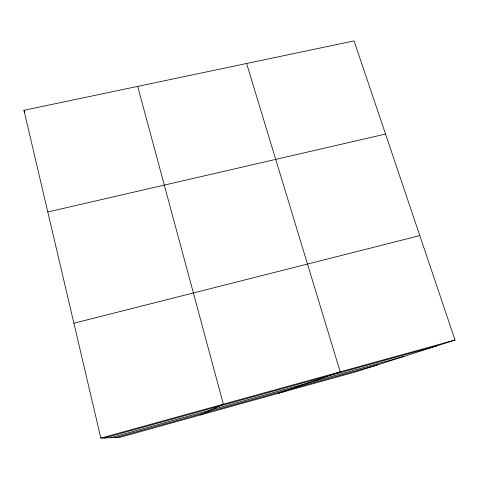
<?xml version="1.0" encoding="UTF-8"?>
<svg xmlns="http://www.w3.org/2000/svg" width="479" height="479" viewBox="0 0 479 479"><rect width="100%" height="100%" fill="white"/><g stroke="black" fill="none" stroke-linecap="round" stroke-linejoin="round"><path stroke-width="0.72" d="M200.372 414.988L223.364 404.186L137.695 86.388M278.586 393.265L340.204 371.836L246.607 63.485M455.05 340.036L356.687 371.572L119.666 437.405L100.841 438.111L23.95 110.302L354.083 40.889L455.05 340.036L100.841 438.111M104.362 437.98L437.004 345.826M110.679 437.74L404.234 356.328M115.738 437.549L377.596 364.866M73.898 323.229L419.802 235.608M47.798 211.975L385.529 134.06M23.95 110.302L24.782 112.367"/></g></svg>
